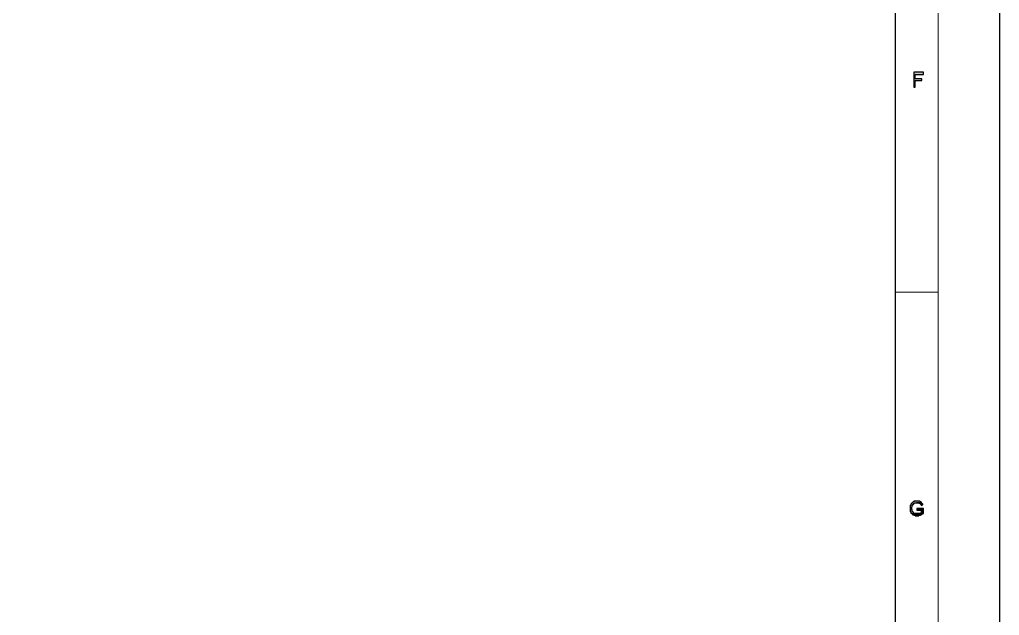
# Model space of a CAD drawing. Header units: millimetres. Extents: x 3 to 291, y 6 to 496.
# Drawn here: x 235.2 to 291.5, y 326.9 to 361.1 of the extents above; entities that cross this region are included whole.
import ezdxf

# ---------------------------------------------------------------- set-up
doc = ezdxf.new("R2010")
doc.units = ezdxf.units.MM
doc.layers.get('0').update_dxf_attribs({"linetype": 'CONTINUOUS'})

msp = doc.modelspace()

# ---------------------------------------------------------------- hatches: boundary and pattern name
for points in [[(287.116, 358.06), (286.554, 358.06), (286.554, 357.2), (286.636, 357.2), (286.636, 357.58), (287.017, 357.58), (287.017, 357.679), (286.636, 357.679), (286.636, 357.927), (287.116, 357.927)], [(286.736, 333.441), (286.719, 333.441), (286.686, 333.441), (286.636, 333.441), (286.603, 333.441), (286.554, 333.441), (286.554, 333.408), (286.521, 333.408), (286.471, 333.359), (286.438, 333.359), (286.438, 333.326), (286.438, 333.309), (286.388, 333.276), (286.388, 333.226), (286.339, 333.193), (286.339, 333.144), (286.339, 333.11), (286.339, 333.061), (286.339, 333.028), (286.339, 332.978), (286.339, 332.928), (286.339, 332.895), (286.339, 332.846), (286.388, 332.813), (286.388, 332.763), (286.438, 332.763), (286.438, 332.73), (286.471, 332.73), (286.471, 332.68), (286.736, 332.73), (286.719, 332.73), (286.686, 332.73), (286.636, 332.73), (286.603, 332.73), (286.554, 332.763), (286.521, 332.813), (286.471, 332.846), (286.471, 332.895), (286.471, 332.928), (286.438, 332.978), (286.438, 333.028), (286.438, 333.061), (286.438, 333.11), (286.471, 333.144), (286.471, 333.193), (286.471, 333.226), (286.521, 333.226), (286.521, 333.276), (286.554, 333.276), (286.554, 333.326), (286.554, 333.309), (286.603, 333.326), (286.603, 333.359), (286.636, 333.359), (286.686, 333.359), (286.736, 333.359), (286.719, 333.359), (286.984, 333.359), (286.984, 333.408), (286.934, 333.408), (286.901, 333.441), (286.852, 333.441), (286.818, 333.441), (286.769, 333.441)], [(287.116, 333.028), (286.736, 333.028), (286.736, 332.928), (286.984, 332.928), (286.984, 332.813), (286.984, 332.763), (286.934, 332.763), (286.901, 332.73), (286.852, 332.73), (286.818, 332.73), (286.769, 332.73), (286.736, 332.73), (286.471, 332.68), (286.521, 332.68), (286.554, 332.647), (286.603, 332.647), (286.636, 332.647), (286.636, 332.598), (286.686, 332.598), (286.736, 332.598), (286.769, 332.598), (286.818, 332.598), (286.852, 332.598), (286.852, 332.647), (286.901, 332.647), (286.934, 332.647), (286.984, 332.68), (287.017, 332.68), (287.067, 332.73), (287.116, 332.73)], [(286.984, 333.359), (286.736, 333.359), (286.719, 333.359), (286.769, 333.359), (286.818, 333.359), (286.852, 333.359), (286.852, 333.326), (286.901, 333.326), (286.901, 333.309), (286.934, 333.326), (286.934, 333.276), (286.984, 333.226), (286.984, 333.193), (287.067, 333.226), (287.067, 333.276), (287.017, 333.326), (287.017, 333.309), (287.017, 333.359)]]:
    msp.add_hatch(color=7).paths.add_polyline_path(points)

# ---------------------------------------------------------------- linework, layer by layer
at = {"color": 7, "linetype": 'Continuous', "lineweight": 25}
for points in [[(3.044, 496.423), (291.468, 496.423), (291.468, 292.692), (3.044, 292.692)], [(9.017, 490.616), (285.495, 490.616), (285.495, 298.764), (9.017, 298.764)]]:
    msp.add_lwpolyline(points, close=True, dxfattribs=at)
at = {"color": 7, "linetype": 'Continuous', "lineweight": 5}
msp.add_lwpolyline([(6.552, 493.031), (287.96, 493.031), (287.96, 296.265), (6.552, 296.265)], close=True, dxfattribs=at)
at = {"color": 7, "linetype": 'Continuous', "lineweight": -2}
for points in [[(287.116, 358.06), (286.554, 358.06), (286.554, 357.2), (286.636, 357.2), (286.636, 357.58), (287.017, 357.58), (287.017, 357.679), (286.636, 357.679), (286.636, 357.927), (287.116, 357.927)], [(286.736, 333.441), (286.719, 333.441), (286.686, 333.441), (286.686, 333.441), (286.636, 333.441), (286.636, 333.441), (286.603, 333.441), (286.603, 333.441), (286.554, 333.441), (286.554, 333.408), (286.521, 333.408), (286.521, 333.408), (286.521, 333.408), (286.471, 333.359), (286.471, 333.359), (286.438, 333.359), (286.438, 333.326), (286.438, 333.309), (286.388, 333.276), (286.388, 333.276), (286.388, 333.226), (286.388, 333.226), (286.388, 333.226), (286.339, 333.193), (286.339, 333.193), (286.339, 333.144), (286.339, 333.144), (286.339, 333.11), (286.339, 333.11), (286.339, 333.061), (286.339, 333.061), (286.339, 333.028), (286.339, 333.028), (286.339, 332.978), (286.339, 332.978), (286.339, 332.928), (286.339, 332.895), (286.339, 332.895), (286.339, 332.846), (286.339, 332.846), (286.388, 332.813), (286.388, 332.813), (286.388, 332.813), (286.388, 332.763), (286.438, 332.763), (286.438, 332.73), (286.438, 332.73), (286.471, 332.73), (286.471, 332.68), (286.736, 332.73), (286.719, 332.73), (286.686, 332.73), (286.686, 332.73), (286.636, 332.73), (286.636, 332.73), (286.603, 332.73), (286.603, 332.73), (286.554, 332.763), (286.554, 332.763), (286.554, 332.763), (286.521, 332.813), (286.521, 332.813), (286.471, 332.846), (286.471, 332.846), (286.471, 332.846), (286.471, 332.895), (286.471, 332.895), (286.471, 332.928), (286.471, 332.928), (286.438, 332.978), (286.438, 332.978), (286.438, 333.028), (286.438, 333.028), (286.438, 333.061), (286.438, 333.061), (286.438, 333.11), (286.438, 333.11), (286.471, 333.144), (286.471, 333.144), (286.471, 333.193), (286.471, 333.193), (286.471, 333.193), (286.471, 333.226), (286.521, 333.226), (286.521, 333.276), (286.521, 333.276), (286.554, 333.276), (286.554, 333.326), (286.554, 333.309), (286.603, 333.326), (286.603, 333.359), (286.636, 333.359), (286.636, 333.359), (286.686, 333.359), (286.686, 333.359), (286.736, 333.359), (286.719, 333.359), (286.984, 333.359), (286.984, 333.359), (286.984, 333.408), (286.934, 333.408), (286.934, 333.408), (286.901, 333.441), (286.901, 333.441), (286.901, 333.441), (286.852, 333.441), (286.852, 333.441), (286.818, 333.441), (286.818, 333.441), (286.769, 333.441)], [(287.116, 333.028), (286.736, 333.028), (286.736, 332.928), (286.984, 332.928), (286.984, 332.813), (286.984, 332.813), (286.984, 332.763), (286.934, 332.763), (286.934, 332.763), (286.901, 332.73), (286.901, 332.73), (286.901, 332.73), (286.852, 332.73), (286.852, 332.73), (286.818, 332.73), (286.769, 332.73), (286.769, 332.73), (286.736, 332.73), (286.471, 332.68), (286.471, 332.68), (286.521, 332.68), (286.521, 332.68), (286.554, 332.647), (286.554, 332.647), (286.603, 332.647), (286.603, 332.647), (286.636, 332.647), (286.636, 332.598), (286.686, 332.598), (286.686, 332.598), (286.736, 332.598), (286.769, 332.598), (286.769, 332.598), (286.818, 332.598), (286.818, 332.598), (286.852, 332.598), (286.852, 332.647), (286.901, 332.647), (286.901, 332.647), (286.934, 332.647), (286.934, 332.647), (286.934, 332.647), (286.984, 332.68), (286.984, 332.68), (287.017, 332.68), (287.017, 332.68), (287.067, 332.73), (287.067, 332.73), (287.116, 332.73)], [(286.984, 333.359), (286.736, 333.359), (286.719, 333.359), (286.769, 333.359), (286.818, 333.359), (286.818, 333.359), (286.852, 333.359), (286.852, 333.359), (286.852, 333.326), (286.901, 333.326), (286.901, 333.309), (286.934, 333.326), (286.934, 333.276), (286.934, 333.276), (286.934, 333.276), (286.984, 333.226), (286.984, 333.193), (286.984, 333.193), (287.067, 333.226), (287.067, 333.226), (287.067, 333.226), (287.067, 333.276), (287.067, 333.276), (287.017, 333.326), (287.017, 333.309), (287.017, 333.359), (287.017, 333.359)]]:
    msp.add_lwpolyline(points, close=True, dxfattribs=at)
at = {"color": 7, "linetype": 'Continuous', "lineweight": 5}
msp.add_lwpolyline([(285.495, 345.436), (287.96, 345.436), (287.96, 345.436)], dxfattribs=at)

doc.saveas('drawing.dxf')
